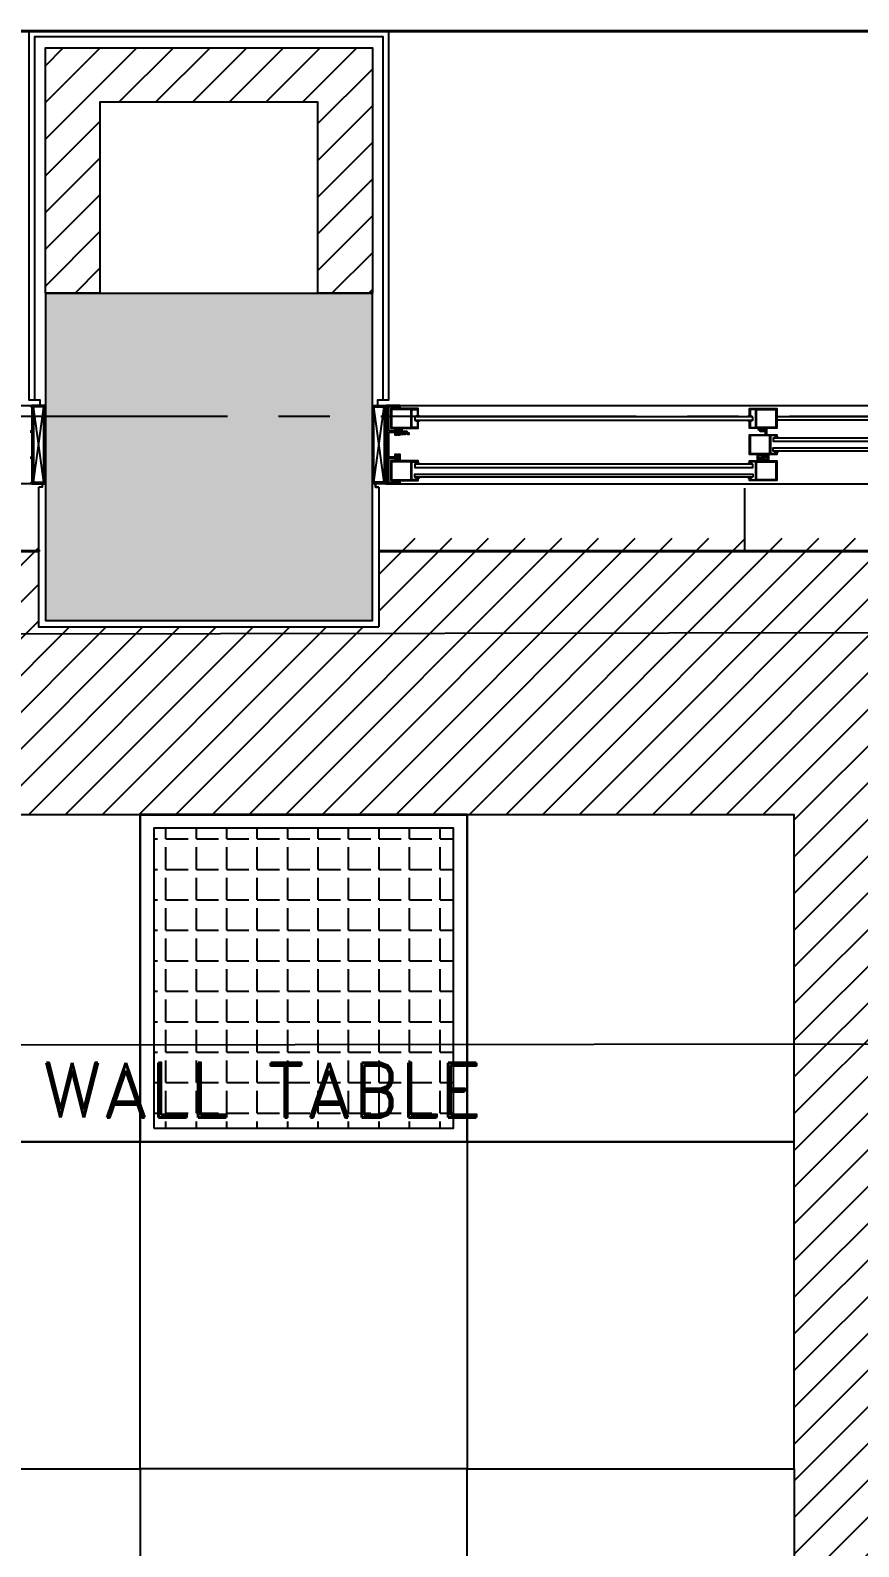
# Model space of a CAD drawing. Header units: millimetres. Extents: x -661525 to 498941, y 282148 to 1359693.
# Drawn here: x -332653 to -331133, y 451953 to 454735 of the extents above; entities that cross this region are included whole.
import ezdxf

# ---------------------------------------------------------------- set-up
doc = ezdxf.new("R2010")
doc.units = ezdxf.units.MM
doc.header["$LTSCALE"] = 2.5
doc.linetypes.add('CENTER', pattern=[2, 1.25, -0.25, 0.25, -0.25])
for name, color, linetype in [('A-ALU-SECTION', 11, 'CONTINUOUS'), ('A-ANNO-GRID', 5, 'CENTER'), ('A-ANNO-TEXT', 7, 'CONTINUOUS'), ('A-COLS', 7, 'CONTINUOUS'), ('A-COLS-PATT', 252, 'CONTINUOUS'), ('A-ELEV', 8, 'CONTINUOUS'), ('A-ELEV-MEDM', 34, 'CONTINUOUS'), ('A-ELEV-THIN', 8, 'CONTINUOUS'), ('A-GLAZ', 5, 'CONTINUOUS'), ('A-WALL', 8, 'CONTINUOUS'), ('A-WALL-JAMB', 11, 'CONTINUOUS'), ('A-WALL-PATT-125', 8, 'CONTINUOUS'), ('A-WALL-PLAS', 8, 'CONTINUOUS'), ('CEILING', 11, 'CONTINUOUS'), ('I-FURN', 14, 'CONTINUOUS'), ('I-SECT', 3, 'CONTINUOUS')]:
    doc.layers.add(name, color=color, linetype=linetype)
doc.layers.add('Wall - Stone Hatch', color=252, linetype='CONTINUOUS', lineweight=13)
doc.styles.add('ROMAND', font='ROMAND')

# ---------------------------------------------------------------- blocks, each defined once
blk = doc.blocks.new('LIGHTS')
at = {"layer": 'CEILING', "transparency": 33554687}
h = blk.add_hatch(dxfattribs=at)
h.set_pattern_fill('ANGLE', color=40, scale=8)
h.set_pattern_definition([(0, (-357159.19, 594292.36), (0, 55.88), [40.64, -15.24]), (90, (-357159.19, 594292.36), (-55.88, 3e-15), [40.64, -15.24])])
h.paths.add_polyline_path([(-357709.2, 594292.4), (-357159.2, 594292.4), (-357159.2, 594842.4), (-357709.2, 594842.4)])
at = {"layer": 'CEILING', "color": 40}
for points in [[(-357734.2, 594267.4), (-357134.2, 594267.4), (-357134.2, 594867.4), (-357734.2, 594867.4)], [(-357709.2, 594292.4), (-357159.2, 594292.4), (-357159.2, 594842.4), (-357709.2, 594842.4)]]:
    blk.add_lwpolyline(points, close=True, dxfattribs=at)

msp = doc.modelspace()

# ---------------------------------------------------------------- hatches: boundary and pattern name
at = {"layer": 'A-COLS-PATT'}
h = msp.add_hatch(color=254, dxfattribs=at)
h.dxf.hatch_style = 1
h.paths.add_polyline_path([(-332025.6, 454251.8), (-332625.6, 454251.8), (-332625.6, 453651.8), (-332025.6, 453651.8)])
at = {"layer": 'A-WALL-PATT-125'}
h = msp.add_hatch(dxfattribs=at)
h.set_pattern_fill('ANSI31', color=254, scale=15, angle=360, style=0)
h.set_pattern_definition([(45, (255900.177, -436997.61), (-33.6759605, 33.6759605), [])])
h.paths.add_polyline_path([(-332025.6, 454252.8), (-332125.6, 454252.8), (-332125.6, 454602.8), (-332525.6, 454602.8), (-332525.6, 454252.8), (-332625.6, 454252.8), (-332625.6, 454702.8), (-332025.6, 454702.8)])
at = {"layer": 'CEILING', "transparency": 33554607}
h = msp.add_hatch(dxfattribs=at)
h.set_pattern_fill('ANSI31', color=254, scale=15)
h.set_pattern_definition([(45, (-687355.53, 1038021.126), (-33.6759605, 33.6759605), [])])
h.paths.add_polyline_path([(-336550.6, 450295.8), (-336550.6, 449878.8), (-336100.6, 449878.8), (-336100.6, 450295.8)])
h.paths.add_polyline_path([(-336191, 450200.1), (-336191, 450111.1), (-336189.6, 450111.1), (-336189.6, 450127.9)], flags=16)
h.paths.add_polyline_path([(-336428, 450168.2), (-336296.3, 450168.2), (-336243.7, 450155), (-336296.3, 450155), (-336296.3, 450036.5), (-336428, 450036.5)], flags=16)
h.paths.add_polyline_path([(-336425.3, 450127.9), (-336416.2, 450127.9), (-336416.2, 450076.8), (-336425.3, 450076.8)], flags=0)
h.paths.add_polyline_path([(-336305, 450161.7), (-336296.4, 450200.1), (-336296.4, 450155), (-336300.8, 450155), (-336300.8, 450042.9), (-336305, 450042.9), (-336305, 450049.6)], flags=16)
h.paths.add_polyline_path([(-336180.5, 450127.9), (-336180.5, 450119.1), (-336189.6, 450119.1), (-336189.6, 450127.9)], flags=16)
h.paths.add_polyline_path([(-336550.6, 450295.8), (-336651.6, 450295.8), (-337251.6, 450295.8), (-337851.6, 450295.8), (-338451.6, 450295.8), (-339051.6, 450295.8), (-339651.6, 450295.8), (-340100.6, 450295.8), (-340100.6, 449878.8), (-339465.6, 449878.8), (-337689.6, 449878.8), (-336550.6, 449878.8)])
h.paths.add_polyline_path([(-340100.6, 450295.8), (-340251.6, 450295.8), (-340251.6, 450895.8), (-340251.6, 451495.8), (-340251.6, 452095.8), (-340251.6, 452695.8), (-340251.6, 453295.8), (-340100.6, 453295.8), (-340100.6, 453633.8), (-340465.6, 453633.8), (-340465.6, 449878.8), (-340100.6, 449878.8)])
h.paths.add_polyline_path([(-329837.6, 452528.8), (-331025.6, 452528.8), (-331025.6, 452078.8), (-329937.6, 452078.8, -0.414214), (-329837.6, 452178.8)])
h.paths.add_polyline_path([(-328637.6, 452528.8), (-329837.6, 452528.8), (-329837.6, 452178.8, -0.414214), (-329737.6, 452078.8), (-328637.6, 452078.8)])
h.paths.add_polyline_path([(-328637.6, 452078.8), (-329737.6, 452078.8, -0.414214), (-329837.6, 451978.8), (-329837.6, 450428.8, -0.414214), (-329737.6, 450328.8), (-328637.6, 450328.8)])
h.paths.add_polyline_path([(-328637.6, 450328.8), (-329737.6, 450328.8, -0.414214), (-329837.6, 450228.8), (-329837.6, 449878.8), (-328637.6, 449878.8)])
h.paths.add_polyline_path([(-329837.6, 450228.8, -0.414214), (-329937.6, 450328.8), (-331025.6, 450328.8), (-331025.6, 449878.8), (-329837.6, 449878.8)])
h.paths.add_polyline_path([(-332100.6, 450295.8), (-332451.6, 450295.8), (-332550.6, 450295.8), (-332550.6, 449878.8), (-332100.6, 449878.8)])
h.paths.add_polyline_path([(-332550.6, 450295.8), (-332820.7, 450295.8), (-332820.7, 449962.7), (-334384.9, 449962.7), (-334384.9, 450295.8), (-334851.6, 450295.8), (-335451.6, 450295.8), (-336051.6, 450295.8), (-336100.6, 450295.8), (-336100.6, 449878.8), (-332550.6, 449878.8)])
h.paths.add_polyline_path([(-334993.3, 450200.1), (-334993.3, 450111.1), (-334991.9, 450111.1), (-334991.9, 450127.9)], flags=16)
h.paths.add_polyline_path([(-335098.6, 450168.2), (-335046, 450155), (-335098.6, 450155), (-335098.6, 450036.5), (-335230.3, 450036.5), (-335230.3, 450168.2)], flags=16)
h.paths.add_polyline_path([(-335098.7, 450200.1), (-335098.7, 450155), (-335103.1, 450155), (-335103.1, 450042.9), (-335107.3, 450042.9), (-335107.3, 450049.6), (-335107.3, 450161.7)], flags=16)
h.paths.add_polyline_path([(-335218.5, 450076.8), (-335227.7, 450076.8), (-335227.7, 450127.9), (-335218.5, 450127.9)], flags=0)
h.paths.add_polyline_path([(-338010.2, 453408.8, -0.414214), (-338085.2, 453333.8), (-337851.6, 453295.8), (-337251.6, 453295.8), (-336651.6, 453295.8), (-336550.6, 453295.8), (-336558.9, 453416.8, -1), (-336708.9, 453416.8, -1), (-336558.9, 453416.8), (-336551, 453641.8), (-336638.4, 453641.8), (-336638.4, 453773.8), (-337255.6, 453773.8), (-340013.7, 453802.7), (-340013.7, 453633.8), (-340100.6, 453633.8), (-340100.6, 453295.8), (-339651.6, 453295.8), (-339051.6, 453295.8), (-338451.6, 453295.8), (-338085.2, 453333.8, -0.414214), (-338160.2, 453408.8, -1)])
h.paths.add_polyline_path([(-336100.6, 453641.8), (-336550.6, 453641.8), (-336550.6, 453295.8), (-336100.6, 453295.8)])
h.paths.add_polyline_path([(-336013.6, 453802.8), (-336013.6, 453641.8), (-336100.6, 453641.8), (-336100.6, 453295.8), (-336051.6, 453295.8), (-335451.6, 453295.8), (-334851.6, 453295.8), (-334251.6, 453295.8), (-333651.6, 453295.8), (-333051.6, 453295.8), (-332550.6, 453295.8), (-332550.6, 453640.8), (-332625.9, 453640.8), (-332637.6, 453640.8), (-332637.6, 453802.8)])
h.paths.add_polyline_path([(-335415.2, 453473.8), (-335415.2, 453769.9), (-333850.9, 453769.9), (-333850.9, 453433.4), (-335390.8, 453433.4, -1.118362), (-335539, 453416.8, -0.640795)], flags=16)
h.paths.add_polyline_path([(-332100.6, 453640.8), (-332550.6, 453640.8), (-332550.6, 453295.8), (-332451.6, 453295.8), (-332100.6, 453295.8)])
h.paths.add_polyline_path([(-331037.6, 453802.8), (-332013.6, 453802.8), (-332013.6, 453640.8), (-332100.6, 453640.8), (-332100.6, 453295.8), (-331851.6, 453295.8), (-331251.6, 453295.8), (-331251.6, 452695.8), (-331251.6, 452095.8), (-331251.6, 451495.8), (-331251.6, 450895.8), (-331251.6, 450295.8), (-331851.6, 450295.8), (-332100.6, 450295.8), (-332100.6, 449878.8), (-331037.6, 449878.8), (-331037.6, 452528.8)])
h.paths.add_polyline_path([(-329837.6, 451978.8, -0.414214), (-329937.6, 452078.8), (-331025.6, 452078.8), (-331025.6, 450328.8), (-329937.6, 450328.8, -0.414214), (-329837.6, 450428.8)])
h.paths.add_polyline_path([(-338096.3, 453490.2), (-338096.3, 453702.5), (-338250.8, 453702.5), (-338250.8, 453490.2)], flags=24)
h.paths.add_polyline_path([(-335371.9, 453418), (-333868.2, 453418), (-333868.2, 453823.6), (-335371.9, 453823.6)], flags=9)
h.paths.add_polyline_path([(-331253.2, 451755.8), (-331035.2, 451755.8), (-331035.2, 451910.4), (-331253.2, 451910.4)], flags=9)
h.paths.add_polyline_path([(-330540.2, 450534.3), (-330322.2, 450534.3), (-330322.2, 450688.9), (-330540.2, 450688.9)], flags=24)
h.paths.add_polyline_path([(-329444.2, 452199.5), (-329444.2, 452411.8), (-329598.8, 452411.8), (-329598.8, 452199.5)], flags=24)
h.paths.add_polyline_path([(-329443.6, 451150.2), (-329443.6, 451257.6), (-329598.1, 451257.6), (-329598.1, 451150.2)], flags=24)
h.paths.add_polyline_path([(-329346.2, 450534.3), (-329128.2, 450534.3), (-329128.2, 450688.9), (-329346.2, 450688.9)], flags=24)
h.paths.add_polyline_path([(-329444.2, 449999.5), (-329444.2, 450211.8), (-329598.8, 450211.8), (-329598.8, 449999.5)], flags=24)
h.paths.add_polyline_path([(-338095.6, 450033.7), (-338095.6, 450141.1), (-338250.2, 450141.1), (-338250.2, 450033.7)], flags=24)
h.paths.add_polyline_path([(-340467.2, 451755.8), (-340249.2, 451755.8), (-340249.2, 451910.4), (-340467.2, 451910.4)], flags=9)
at = {"layer": 'Wall - Stone Hatch'}
h = msp.add_hatch(dxfattribs=at)
h.set_pattern_fill('ANSI36', color=254, scale=0.8, angle=90, style=0)
h.set_pattern_definition([(135, (-1055755.6216, -2763525.1234), (-4.9391408666, 1.3470384182), [6.35, -1.27, 0, -1.27])])
h.paths.add_polyline_path([(-332647.6, 454043.8), (-332647.6, 453905.8), (-332628.6, 453905.8), (-332628.6, 454043.8)], flags=16)
h.paths.add_polyline_path([(-332650.6, 454046.8), (-332650.6, 453902.8), (-332625.6, 453902.8), (-332625.6, 454046.8)])
h = msp.add_hatch(dxfattribs=at)
h.set_pattern_fill('ANSI36', color=254, scale=0.8, angle=90, style=0)
h.set_pattern_definition([(135, (-1056721.9125, -2728842.9407), (-4.9391408666, 1.3470384182), [6.35, -1.27, 0, -1.27])])
h.paths.add_polyline_path([(-332003.6, 454043.8), (-332003.6, 453905.8), (-332022.6, 453905.8), (-332022.6, 454043.8)], flags=16)
h.paths.add_polyline_path([(-332000.6, 454046.8), (-332000.6, 453902.8), (-332025.6, 453902.8), (-332025.6, 454046.8)])

# ---------------------------------------------------------------- linework, layer by layer
at = {"layer": 'A-ALU-SECTION', "color": 254}
for points in [[(-331941.6, 454018.5), (-331943, 454018.5), (-331943, 454006.2), (-331953, 454006.2), (-331953, 454039.4), (-331943, 454039.4), (-331943, 454027.1), (-331941.6, 454027.1), (-331941.6, 454040.8), (-331991.6, 454040.8), (-331991.6, 454004.8), (-331972.8, 454004.8), (-331972.8, 453993.8), (-331969.6, 453993.8), (-331969.6, 453995.6), (-331971, 453995.6), (-331971, 453996.8), (-331966.6, 453996.8), (-331966.6, 453995.6), (-331967.6, 453995.6), (-331967.6, 453993.8), (-331964.8, 453993.8), (-331964.8, 453996.8), (-331963.2, 453996.8), (-331961.2, 453993.8), (-331957.9, 453993.8), (-331957.9, 453995.6), (-331960.2, 453995.6), (-331962.2, 453998.6), (-331971, 453998.6), (-331971, 454004.8), (-331941.6, 454004.8), (-331941.6, 454018.5)], [(-331954.4, 454039.4), (-331990.2, 454039.4), (-331990.2, 454006.2), (-331954.4, 454006.2), (-331954.4, 454039.4)], [(-331333.6, 454018.5), (-331332.2, 454018.5), (-331332.2, 454006.2), (-331322.2, 454006.2), (-331322.2, 454039.4), (-331332.2, 454039.4), (-331332.2, 454027.1), (-331333.6, 454027.1), (-331333.6, 454040.8), (-331283.6, 454040.8), (-331283.6, 454004.8), (-331333.6, 454004.8), (-331333.6, 454018.5)], [(-331320.8, 454039.4), (-331285, 454039.4), (-331285, 454006.2), (-331320.8, 454006.2), (-331320.8, 454039.4)], [(-331283.6, 453988.1), (-331285, 453988.1), (-331285, 453991.4), (-331295, 453991.4), (-331295, 453958.2), (-331285, 453958.2), (-331285, 453961.5), (-331283.6, 453961.5), (-331283.6, 453956.8), (-331316.9, 453956.8), (-331316.9, 453950.6), (-331308.1, 453950.6), (-331306.1, 453947.6), (-331303.8, 453947.6), (-331303.8, 453945.8), (-331307.1, 453945.8), (-331309.1, 453948.8), (-331310.7, 453948.8), (-331310.7, 453945.8), (-331313.5, 453945.8), (-331313.5, 453947.6), (-331312.5, 453947.6), (-331312.5, 453948.8), (-331316.9, 453948.8), (-331316.9, 453947.6), (-331315.5, 453947.6), (-331315.5, 453945.8), (-331318.7, 453945.8), (-331318.7, 453956.8), (-331333.6, 453956.8), (-331333.6, 453992.8), (-331304.2, 453992.8), (-331304.2, 453999), (-331313.1, 453999), (-331315.1, 454002), (-331317.3, 454002), (-331317.3, 454003.8), (-331314.1, 454003.8), (-331312.1, 454000.8), (-331310.4, 454000.8), (-331310.4, 454003.8), (-331307.6, 454003.8), (-331307.6, 454002), (-331308.6, 454002), (-331308.6, 454000.8), (-331304.2, 454000.8), (-331304.2, 454002), (-331305.6, 454002), (-331305.6, 454003.8), (-331302.4, 454003.8), (-331302.4, 453992.8), (-331283.6, 453992.8), (-331283.6, 453988.1)], [(-331296.4, 453991.4), (-331332.2, 453991.4), (-331332.2, 453958.2), (-331296.4, 453958.2), (-331296.4, 453991.4)], [(-331941.6, 453913.5), (-331943, 453913.5), (-331943, 453910.2), (-331953, 453910.2), (-331953, 453943.4), (-331943, 453943.4), (-331943, 453940.1), (-331941.6, 453940.1), (-331941.6, 453944.8), (-331991.6, 453944.8), (-331991.6, 453908.8), (-331941.6, 453908.8), (-331941.6, 453913.5)], [(-331333.6, 453913.5), (-331332.2, 453913.5), (-331332.2, 453910.2), (-331322.2, 453910.2), (-331322.2, 453943.4), (-331332.2, 453943.4), (-331332.2, 453940.1), (-331333.6, 453940.1), (-331333.6, 453944.8), (-331300.4, 453944.8), (-331300.4, 453951), (-331309.2, 453951), (-331311.2, 453954), (-331313.5, 453954), (-331313.5, 453955.8), (-331310.2, 453955.8), (-331308.2, 453952.8), (-331306.6, 453952.8), (-331306.6, 453955.8), (-331303.8, 453955.8), (-331303.8, 453954), (-331304.8, 453954), (-331304.8, 453952.8), (-331300.4, 453952.8), (-331300.4, 453954), (-331301.8, 453954), (-331301.8, 453955.8), (-331298.6, 453955.8), (-331298.6, 453944.8), (-331283.6, 453944.8), (-331283.6, 453908.8), (-331333.6, 453908.8), (-331333.6, 453913.5)], [(-331954.4, 453943.4), (-331990.2, 453943.4), (-331990.2, 453910.2), (-331954.4, 453910.2), (-331954.4, 453943.4)], [(-331320.8, 453943.4), (-331285, 453943.4), (-331285, 453910.2), (-331320.8, 453910.2), (-331320.8, 453943.4)]]:
    msp.add_lwpolyline(points, dxfattribs=at)
msp.add_lwpolyline([(-331327.4, 454025.8), (-331947.9, 454025.8), (-331947.9, 454019.8), (-331327.4, 454019.8)], close=True, dxfattribs=at)
at = {"layer": 'A-ANNO-GRID', "color": 252, "ltscale": 150}
msp.add_line((-399510, 454026.8), (-318617.7, 454026.8), dxfattribs=at)
at = {"layer": 'A-COLS', "color": 254}
msp.add_lwpolyline([(-332025.6, 454251.8), (-332625.6, 454251.8), (-332625.6, 453651.8), (-332025.6, 453651.8)], close=True, dxfattribs=at)
at = {"layer": 'A-ELEV', "color": 254}
msp.add_line((-343995.6, 454732.8), (-320655.6, 454732.8), dxfattribs=at)
at = {"layer": 'A-ELEV'}
msp.add_line((-343993, 454734.8), (-320653, 454734.8), dxfattribs=at)
at = {"layer": 'A-ELEV', "color": 254}
for points in [[(-332637.6, 453777.8), (-336013.6, 453777.8)], [(-329225.6, 453790.8), (-329225.6, 453777.8), (-332013.6, 453777.8)]]:
    msp.add_lwpolyline(points, dxfattribs=at)
at = {"layer": 'A-ELEV'}
for points in [[(-332635, 453779.8), (-336011, 453779.8)], [(-329223, 453792.8), (-329223, 453779.8), (-332011, 453779.8)]]:
    msp.add_lwpolyline(points, dxfattribs=at)
at = {"layer": 'A-ELEV-MEDM', "color": 254}
for centre, start, end in [((-331945, 454025.8), 359.7081, 180.2928), ((-331945, 454019.8), 179.7072, 0.2919), ((-331942.3, 454025.8), 359.1234, 180.8775), ((-331942.3, 454019.8), 179.1225, 0.8766), ((-331939.7, 454025.8), 359.1234, 180.8775), ((-331939.7, 454019.8), 179.1225, 0.8766), ((-331335.6, 454025.8), 359.1225, 180.8766), ((-331335.6, 454019.8), 179.1234, 0.8775), ((-331332.9, 454025.8), 359.1225, 180.8766), ((-331332.9, 454019.8), 179.1234, 0.8775), ((-331330.3, 454025.8), 359.7072, 180.2919), ((-331330.3, 454019.8), 179.7081, 0.2928), ((-331287, 453986.8), 359.7072, 180.2919), ((-331284.3, 453986.8), 359.1225, 180.8766), ((-331281.7, 453986.8), 359.1225, 180.8766), ((-331287, 453962.8), 179.7072, 0.2919), ((-331284.3, 453962.8), 179.1225, 0.8766), ((-331281.7, 453962.8), 179.1225, 0.8766), ((-331945, 453938.8), 359.7072, 180.2919), ((-331942.3, 453938.8), 359.1225, 180.8766), ((-331939.7, 453938.8), 359.1225, 180.8766), ((-331335.6, 453938.8), 359.1234, 180.8775), ((-331332.9, 453938.8), 359.1234, 180.8775), ((-331330.3, 453938.8), 359.7081, 180.2928), ((-331945, 453914.8), 179.7072, 0.2919), ((-331942.3, 453914.8), 179.1225, 0.8766), ((-331939.7, 453914.8), 179.1225, 0.8766), ((-331335.6, 453914.8), 179.1234, 0.8775), ((-331332.9, 453914.8), 179.1234, 0.8775), ((-331330.3, 453914.8), 179.7081, 0.2928)]:
    msp.add_arc(centre, 1.34, start, end, dxfattribs=at)
at = {"layer": 'A-ELEV-THIN', "color": 254}
for p, q in [((-332647.6, 453905.8), (-332628.6, 454043.8)), ((-332628.6, 453905.8), (-332647.6, 454043.8)), ((-332003.6, 453905.8), (-332022.6, 454043.8)), ((-332022.6, 453905.8), (-332003.6, 454043.8)), ((-331974.6, 454046.8), (-329276.6, 454046.8)), ((-329967.6, 454025.8), (-331283.6, 454025.8)), ((-329967.6, 454019.8), (-331283.6, 454019.8)), ((-331974.6, 453902.8), (-329276.6, 453902.8))]:
    msp.add_line(p, q, dxfattribs=at)
at = {"layer": 'A-GLAZ', "color": 254}
for points in [[(-330669.4, 453986.8), (-331289.9, 453986.8), (-331289.9, 453980.8), (-330669.4, 453980.8)], [(-330669.4, 453962.8), (-331289.9, 453962.8), (-331289.9, 453968.8), (-330669.4, 453968.8)], [(-331327.4, 453938.8), (-331947.9, 453938.8), (-331947.9, 453932.8), (-331327.4, 453932.8)], [(-331327.4, 453914.8), (-331947.9, 453914.8), (-331947.9, 453920.8), (-331327.4, 453920.8)]]:
    msp.add_lwpolyline(points, close=True, dxfattribs=at)
at = {"layer": 'A-WALL', "color": 254}
msp.add_lwpolyline([(-332025.6, 454252.8), (-332125.6, 454252.8), (-332125.6, 454602.8), (-332525.6, 454602.8), (-332525.6, 454252.8), (-332625.6, 454252.8), (-332625.6, 454702.8), (-332025.6, 454702.8), (-332025.6, 454252.8)], dxfattribs=at)
at = {"layer": 'A-WALL-JAMB', "color": 254}
for points in [[(-332650.6, 454046.8), (-332650.6, 453902.8), (-332625.6, 453902.8), (-332625.6, 454046.8), (-332650.6, 454046.8)], [(-332000.6, 454046.8), (-332000.6, 453902.8), (-332025.6, 453902.8), (-332025.6, 454046.8), (-332000.6, 454046.8)]]:
    msp.add_lwpolyline(points, dxfattribs=at)
for points in [[(-332647.6, 454043.8), (-332647.6, 453905.8), (-332628.6, 453905.8), (-332628.6, 454043.8)], [(-332003.6, 454043.8), (-332003.6, 453905.8), (-332022.6, 453905.8), (-332022.6, 454043.8)]]:
    msp.add_lwpolyline(points, close=True, dxfattribs=at)
at = {"layer": 'A-WALL-PLAS', "color": 254}
for p, q in [((-332631.6, 453896.8), (-332637.6, 453896.8)), ((-332631.6, 453902.8), (-332631.6, 453896.8)), ((-332019.6, 453896.8), (-332019.6, 453902.8)), ((-332013.6, 453896.8), (-332019.6, 453896.8)), ((-332013.6, 453896.8), (-332013.6, 453640.4)), ((-331342, 453777.8), (-331342, 453894.8))]:
    msp.add_line(p, q, dxfattribs=at)
for points in [[(-332005.6, 454056.8), (-331995.6, 454056.8), (-331995.6, 454732.8), (-332655.6, 454732.8), (-332655.6, 454056.8), (-332645.6, 454056.8)], [(-332015.6, 454046.8), (-332015.6, 454056.8), (-332005.6, 454056.8), (-332005.6, 454722.8), (-332645.6, 454722.8), (-332645.6, 454056.8), (-332635.6, 454056.8), (-332635.6, 454046.8)], [(-332631.6, 453902.8), (-332631.6, 453896.8), (-332637.6, 453896.8)], [(-332013.6, 453639.8), (-332625.9, 453639.8), (-332637.6, 453639.8), (-332637.6, 453896.8)], [(-332019.6, 453902.8), (-332019.6, 453896.8), (-332013.6, 453896.8)]]:
    msp.add_lwpolyline(points, dxfattribs=at)
at = {"layer": 'CEILING'}
for points in [[(-333051.6, 452695.8), (-332451.6, 452695.8), (-332451.6, 453295.8), (-333051.6, 453295.8)], [(-331851.6, 452695.8), (-332451.6, 452695.8), (-332451.6, 453295.8), (-331851.6, 453295.8)], [(-331851.6, 452695.8), (-331251.6, 452695.8), (-331251.6, 453295.8), (-331851.6, 453295.8)], [(-333051.6, 452095.8), (-332451.6, 452095.8), (-332451.6, 452695.8), (-333051.6, 452695.8)], [(-331851.6, 452095.8), (-332451.6, 452095.8), (-332451.6, 452695.8), (-331851.6, 452695.8)], [(-331851.6, 452095.8), (-331251.6, 452095.8), (-331251.6, 452695.8), (-331851.6, 452695.8)], [(-333051.6, 452095.8), (-332451.6, 452095.8), (-332451.6, 451495.8), (-333051.6, 451495.8)], [(-331851.6, 452095.8), (-332451.6, 452095.8), (-332451.6, 451495.8), (-331851.6, 451495.8)], [(-331851.6, 452095.8), (-331251.6, 452095.8), (-331251.6, 451495.8), (-331851.6, 451495.8)]]:
    msp.add_lwpolyline(points, close=True, dxfattribs=at)
at = {"layer": 'I-FURN', "color": 254}
for p, q in [((-332637.6, 453640.8), (-332637.6, 453639.8)), ((-336013.6, 453623.8), (-328637.6, 453632.8)), ((-328637.6, 452877.8), (-336013.6, 452868.8))]:
    msp.add_line(p, q, dxfattribs=at)
at = {"layer": 'I-SECT', "color": 254}
for points in [[(-332676.6, 454046.8), (-332650.6, 454046.8), (-332650.6, 454044.8), (-332653.6, 454044.8)], [(-331995.6, 453999.8), (-331995.6, 454044.8), (-331984.6, 454044.8), (-331984.6, 454040.8), (-331980.6, 454040.8), (-331980.6, 454042.8), (-331982.6, 454042.8), (-331982.6, 454044.8), (-331976.6, 454044.8), (-331976.6, 454042.8), (-331978.6, 454042.8), (-331978.6, 454040.8), (-331974.6, 454040.8), (-331974.6, 454046.8), (-332000.6, 454046.8), (-332000.6, 454044.8), (-331997.6, 454044.8), (-331997.6, 453999.8), (-332000.6, 453999.8), (-332000.6, 453997.8), (-331997.6, 453997.8), (-331997.6, 453951.8), (-332000.6, 453951.8), (-332000.6, 453949.8), (-331997.6, 453949.8), (-331997.6, 453904.8), (-332000.6, 453904.8), (-332000.6, 453902.8), (-331974.6, 453902.8), (-331974.6, 453908.8), (-331978.6, 453908.8), (-331978.6, 453906.8), (-331976.6, 453906.8), (-331976.6, 453904.8), (-331982.6, 453904.8), (-331982.6, 453906.8), (-331980.6, 453906.8), (-331980.6, 453908.8), (-331984.6, 453908.8), (-331984.6, 453904.8), (-331995.6, 453904.8), (-331995.6, 453949.8), (-331984.6, 453949.8), (-331984.6, 453944.8), (-331980.6, 453944.8), (-331980.6, 453946.8), (-331982.6, 453946.8), (-331982.6, 453949.8), (-331976.6, 453949.8), (-331976.6, 453946.8), (-331978.6, 453946.8), (-331978.6, 453944.8), (-331974.6, 453944.8), (-331974.6, 453956.8), (-331978.6, 453956.8), (-331978.6, 453954.8), (-331976.6, 453954.8), (-331976.6, 453951.8), (-331982.6, 453951.8), (-331982.6, 453954.8), (-331980.6, 453954.8), (-331980.6, 453956.8), (-331984.6, 453956.8), (-331984.6, 453951.8), (-331995.6, 453951.8), (-331995.6, 453997.8), (-331984.6, 453997.8), (-331984.6, 453992.8), (-331980.6, 453992.8), (-331980.6, 453994.8), (-331982.6, 453994.8), (-331982.6, 453997.8), (-331976.6, 453997.8), (-331976.6, 453994.8), (-331978.6, 453994.8), (-331978.6, 453992.8), (-331974.6, 453992.8), (-331974.6, 454004.8), (-331978.6, 454004.8), (-331978.6, 454002.8), (-331976.6, 454002.8), (-331976.6, 453999.8), (-331982.6, 453999.8), (-331982.6, 454002.8), (-331980.6, 454002.8), (-331980.6, 454004.8), (-331984.6, 454004.8), (-331984.6, 453999.8), (-331995.6, 453999.8)], [(-332653.6, 453999.8), (-332650.6, 453999.8), (-332650.6, 453997.8), (-332653.6, 453997.8)], [(-332653.6, 453951.8), (-332650.6, 453951.8), (-332650.6, 453949.8), (-332653.6, 453949.8)], [(-332653.6, 453904.8), (-332650.6, 453904.8), (-332650.6, 453902.8), (-332676.6, 453902.8)]]:
    msp.add_lwpolyline(points, dxfattribs=at)

# ---------------------------------------------------------------- block references
at = {"layer": 'CEILING'}
msp.add_blockref('LIGHTS', (25282.5, -141571.5), dxfattribs=at)

# ---------------------------------------------------------------- texts
at = {"layer": 'A-ANNO-TEXT', "color": 254, "style": 'ROMAND'}
msp.add_text('WALL TABLE', height=100, rotation=360, dxfattribs=at).set_placement((-332632.1, 452740.5))

doc.saveas('drawing.dxf')
